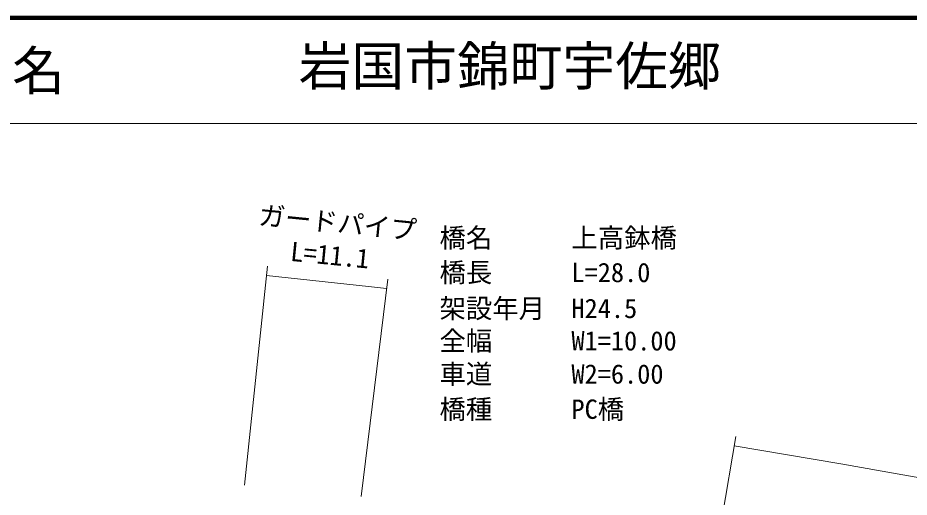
# Model space of a CAD drawing. Units: millimetres, scale not verified. Extents: x 40000 to 680000, y 20000 to 380000.
# Drawn here: x 378415 to 462873, y 334605 to 380000 of the extents above; entities that cross this region are included whole.
import ezdxf
from ezdxf.enums import TextEntityAlignment as Align

# ---------------------------------------------------------------- set-up
doc = ezdxf.new("R2010")
doc.units = ezdxf.units.MM
doc.header["$LTSCALE"] = 1000
for name, color, linetype, lineweight in [('M-STR-HTXT', 7, 'Continuous', 13), ('M-TTL', 2, 'Continuous', 140), ('M-TTL-LINE', 7, 'Continuous', 13), ('M-TTL-TXT', 7, 'Continuous', 50)]:
    doc.layers.add(name, color=color, linetype=linetype, lineweight=lineweight)
doc.styles.add('ＭＳ ゴシック', font='')
doc.styles.get('ＭＳ ゴシック').set_extended_font_data('MS Gothic')

msp = doc.modelspace()

# ---------------------------------------------------------------- linework, layer by layer
at = {"layer": 'M-STR-HTXT'}
for p, q in [((402083, 356478), (399891, 335755)), ((401988, 355583), (411644, 354561)), ((413460, 355246), (410943, 334653)), ((411644, 354561), (413351, 354353)), ((446436, 340359), (444318, 327841)), ((446286, 339472), (456403, 337760)), ((456403, 337760), (486264, 332408))]:
    msp.add_line(p, q, dxfattribs=at)
at = {"layer": 'M-TTL'}
msp.add_line((680000, 380000), (40000, 380000), dxfattribs=at)
at = {"layer": 'M-TTL-LINE'}
msp.add_line((40000, 370000), (680000, 370000), dxfattribs=at)

# ---------------------------------------------------------------- texts
at = {"layer": 'M-STR-HTXT', "style": 'ＭＳ ゴシック'}
for s, p in [('ガードパイプ', (401114, 359882)), ('L=11.1', (404127, 356440))]:
    msp.add_text(s, height=1833, rotation=354.4, dxfattribs=at).set_placement(p, align=Align.BOTTOM_LEFT)
for s, p in [('橋名\u3000\u3000\u3000上高鉢橋', (418368, 357701)), ('橋長\u3000\u3000\u3000L=28.0', (418368, 354420)), ('架設年月\u3000H24.5', (418368, 351016)), ('全幅\u3000\u3000\u3000W1=10.00', (418368, 347946)), ('車道\u3000\u3000\u3000W2=6.00', (418368, 344805)), ('橋種\u3000\u3000\u3000PC橋', (418368, 341470))]:
    msp.add_text(s, height=1833, dxfattribs=at).set_placement(p, align=Align.BOTTOM_LEFT)
at = {"layer": 'M-TTL-TXT', "style": 'ＭＳ ゴシック'}
msp.add_text('岩国市錦町宇佐郷', height=3666, dxfattribs=at).set_placement((405024, 372500), align=Align.BOTTOM_LEFT)
msp.add_text('地 名', height=3666, dxfattribs=at).set_placement((370380, 375000), align=Align.MIDDLE_LEFT)

doc.saveas('drawing.dxf')
